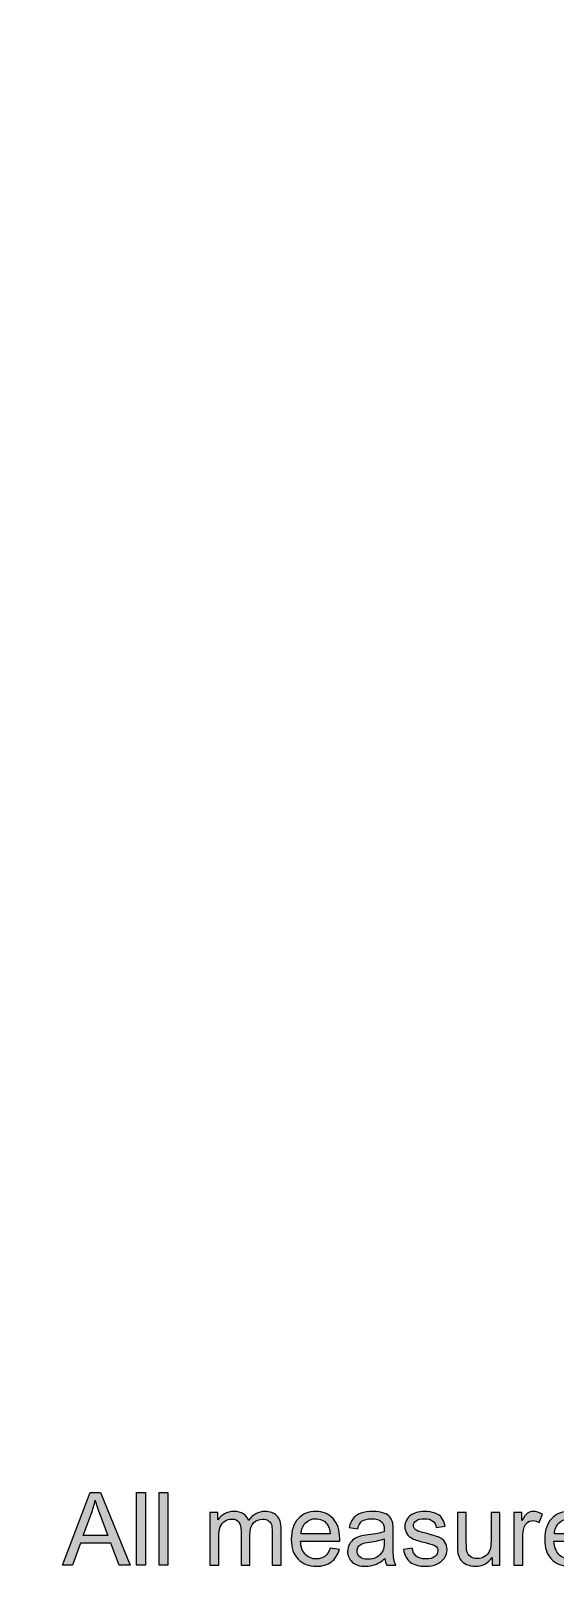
# Model space of a CAD drawing. Extents: x 65 to 355, y 40 to 244.
# Drawn here: x 108.21 to 124.65, y 43.66 to 91.84 of the extents above; entities that cross this region are included whole.
import ezdxf

# ---------------------------------------------------------------- set-up
doc = ezdxf.new("R2010")
doc.units = 0
doc.header["$MEASUREMENT"] = 0
doc.layers.add('SCALE_RULER_250', color=7, linetype='CONTINUOUS')
doc.layers.add('SOLIDS', color=7, linetype='CONTINUOUS')

# ---------------------------------------------------------------- blocks, each defined once
blk = doc.blocks.new('BLOCK_19')
at = {"layer": 'SCALE_RULER_250'}
h = blk.add_hatch(color=7, dxfattribs=at)
h.dxf.hatch_style = 2
h.paths.add_polyline_path([(109.199, 43.7), (110.072, 45.973), (110.396, 45.973), (111.326, 43.7), (110.984, 43.7), (110.719, 44.389), (109.768, 44.389), (109.519, 43.7)])
edge = h.paths.add_edge_path()
edge.add_spline(control_points=[(109.855, 44.634), (109.855, 44.634), (110.626, 44.634), (110.626, 44.634), (110.626, 44.634), (110.388, 45.263), (110.388, 45.263), (110.316, 45.454), (110.262, 45.611), (110.227, 45.734), (110.198, 45.589), (110.157, 45.444), (110.105, 45.3), (110.105, 45.3), (109.855, 44.634), (109.855, 44.634)], knot_values=[0, 0, 0, 0, 1, 1, 1, 2, 2, 2, 3, 3, 3, 4, 4, 4, 5, 5, 5, 5], degree=3, periodic=1)
h = blk.add_hatch(color=7, dxfattribs=at)
h.dxf.hatch_style = 2
h.paths.add_polyline_path([(111.525, 43.7), (111.525, 45.973), (111.804, 45.973), (111.804, 43.7)])
h = blk.add_hatch(color=7, dxfattribs=at)
h.dxf.hatch_style = 2
h.paths.add_polyline_path([(112.23, 43.7), (112.23, 45.973), (112.509, 45.973), (112.509, 43.7)])
h = blk.add_hatch(color=7, dxfattribs=at)
h.dxf.hatch_style = 2
edge = h.paths.add_edge_path()
edge.add_spline(control_points=[(113.824, 43.7), (113.824, 43.7), (113.824, 45.347), (113.824, 45.347), (113.824, 45.347), (114.073, 45.347), (114.073, 45.347), (114.073, 45.347), (114.073, 45.116), (114.073, 45.116), (114.125, 45.196), (114.194, 45.261), (114.28, 45.31), (114.365, 45.36), (114.463, 45.384), (114.573, 45.384), (114.695, 45.384), (114.795, 45.358), (114.873, 45.308), (114.951, 45.257), (115.006, 45.187), (115.038, 45.096), (115.168, 45.288), (115.337, 45.384), (115.546, 45.384), (115.71, 45.384), (115.835, 45.339), (115.923, 45.248), (116.011, 45.158), (116.055, 45.018), (116.055, 44.83), (116.055, 44.83), (116.055, 43.7), (116.055, 43.7), (116.055, 43.7), (115.777, 43.7), (115.777, 43.7), (115.777, 43.7), (115.777, 44.737), (115.777, 44.737), (115.777, 44.849), (115.768, 44.93), (115.75, 44.978), (115.732, 45.028), (115.699, 45.067), (115.652, 45.097), (115.604, 45.127), (115.548, 45.142), (115.484, 45.142), (115.368, 45.142), (115.272, 45.104), (115.196, 45.027), (115.119, 44.95), (115.081, 44.826), (115.081, 44.657), (115.081, 44.657), (115.081, 43.7), (115.081, 43.7), (115.081, 43.7), (114.802, 43.7), (114.802, 43.7), (114.802, 43.7), (114.802, 44.77), (114.802, 44.77), (114.802, 44.894), (114.779, 44.987), (114.734, 45.049), (114.688, 45.111), (114.614, 45.142), (114.511, 45.142), (114.432, 45.142), (114.359, 45.121), (114.293, 45.08), (114.226, 45.039), (114.178, 44.978), (114.148, 44.899), (114.118, 44.819), (114.103, 44.704), (114.103, 44.555), (114.103, 44.555), (114.103, 43.7), (114.103, 43.7), (114.103, 43.7), (113.824, 43.7), (113.824, 43.7)], knot_values=[0, 0, 0, 0, 1, 1, 1, 2, 2, 2, 3, 3, 3, 4, 4, 4, 5, 5, 5, 6, 6, 6, 7, 7, 7, 8, 8, 8, 9, 9, 9, 10, 10, 10, 11, 11, 11, 12, 12, 12, 13, 13, 13, 14, 14, 14, 15, 15, 15, 16, 16, 16, 17, 17, 17, 18, 18, 18, 19, 19, 19, 20, 20, 20, 21, 21, 21, 22, 22, 22, 23, 23, 23, 24, 24, 24, 25, 25, 25, 26, 26, 26, 27, 27, 27, 28, 28, 28, 28], degree=3, periodic=1)
h = blk.add_hatch(color=7, dxfattribs=at)
h.dxf.hatch_style = 2
edge = h.paths.add_edge_path()
edge.add_spline(control_points=[(117.596, 44.231), (117.596, 44.231), (117.884, 44.195), (117.884, 44.195), (117.839, 44.026), (117.754, 43.896), (117.631, 43.803), (117.508, 43.71), (117.351, 43.663), (117.16, 43.663), (116.919, 43.663), (116.728, 43.737), (116.587, 43.886), (116.446, 44.034), (116.376, 44.242), (116.376, 44.51), (116.376, 44.787), (116.447, 45.002), (116.59, 45.155), (116.732, 45.307), (116.917, 45.384), (117.145, 45.384), (117.365, 45.384), (117.545, 45.309), (117.684, 45.159), (117.824, 45.009), (117.893, 44.798), (117.893, 44.526), (117.893, 44.51), (117.893, 44.485), (117.892, 44.452), (117.892, 44.452), (116.664, 44.452), (116.664, 44.452), (116.674, 44.271), (116.726, 44.133), (116.818, 44.037), (116.909, 43.941), (117.024, 43.893), (117.162, 43.893), (117.264, 43.893), (117.351, 43.919), (117.424, 43.973), (117.496, 44.027), (117.553, 44.113), (117.596, 44.231)], knot_values=[0, 0, 0, 0, 1, 1, 1, 2, 2, 2, 3, 3, 3, 4, 4, 4, 5, 5, 5, 6, 6, 6, 7, 7, 7, 8, 8, 8, 9, 9, 9, 10, 10, 10, 11, 11, 11, 12, 12, 12, 13, 13, 13, 14, 14, 14, 15, 15, 15, 15], degree=3, periodic=1)
edge = h.paths.add_edge_path()
edge.add_spline(control_points=[(116.68, 44.682), (116.68, 44.682), (117.599, 44.682), (117.599, 44.682), (117.586, 44.82), (117.551, 44.924), (117.493, 44.993), (117.405, 45.101), (117.289, 45.155), (117.148, 45.155), (117.02, 45.155), (116.912, 45.111), (116.824, 45.026), (116.737, 44.94), (116.689, 44.825), (116.68, 44.682)], knot_values=[0, 0, 0, 0, 1, 1, 1, 2, 2, 2, 3, 3, 3, 4, 4, 4, 5, 5, 5, 5], degree=3, periodic=1)
h = blk.add_hatch(color=7, dxfattribs=at)
h.dxf.hatch_style = 2
edge = h.paths.add_edge_path()
edge.add_spline(control_points=[(119.309, 43.904), (119.205, 43.815), (119.106, 43.753), (119.01, 43.718), (118.915, 43.681), (118.812, 43.663), (118.703, 43.663), (118.522, 43.663), (118.383, 43.707), (118.286, 43.796), (118.188, 43.884), (118.14, 43.997), (118.14, 44.134), (118.14, 44.215), (118.158, 44.289), (118.195, 44.355), (118.232, 44.422), (118.28, 44.475), (118.339, 44.516), (118.398, 44.556), (118.465, 44.586), (118.54, 44.607), (118.595, 44.622), (118.677, 44.636), (118.788, 44.649), (119.013, 44.676), (119.179, 44.708), (119.286, 44.745), (119.287, 44.783), (119.287, 44.808), (119.287, 44.818), (119.287, 44.932), (119.261, 45.012), (119.208, 45.058), (119.137, 45.121), (119.031, 45.153), (118.89, 45.153), (118.759, 45.153), (118.662, 45.13), (118.599, 45.084), (118.537, 45.038), (118.491, 44.956), (118.461, 44.84), (118.461, 44.84), (118.188, 44.877), (118.188, 44.877), (118.213, 44.994), (118.254, 45.088), (118.31, 45.16), (118.367, 45.232), (118.449, 45.287), (118.557, 45.326), (118.664, 45.365), (118.789, 45.384), (118.931, 45.384), (119.071, 45.384), (119.185, 45.367), (119.273, 45.334), (119.361, 45.301), (119.426, 45.26), (119.467, 45.21), (119.508, 45.159), (119.537, 45.096), (119.554, 45.02), (119.563, 44.972), (119.568, 44.886), (119.568, 44.762), (119.568, 44.762), (119.568, 44.39), (119.568, 44.39), (119.568, 44.131), (119.574, 43.967), (119.585, 43.898), (119.597, 43.829), (119.621, 43.763), (119.656, 43.7), (119.656, 43.7), (119.365, 43.7), (119.365, 43.7), (119.336, 43.758), (119.317, 43.826), (119.309, 43.904)], knot_values=[0, 0, 0, 0, 1, 1, 1, 2, 2, 2, 3, 3, 3, 4, 4, 4, 5, 5, 5, 6, 6, 6, 7, 7, 7, 8, 8, 8, 9, 9, 9, 10, 10, 10, 11, 11, 11, 12, 12, 12, 13, 13, 13, 14, 14, 14, 15, 15, 15, 16, 16, 16, 17, 17, 17, 18, 18, 18, 19, 19, 19, 20, 20, 20, 21, 21, 21, 22, 22, 22, 23, 23, 23, 24, 24, 24, 25, 25, 25, 26, 26, 26, 27, 27, 27, 27], degree=3, periodic=1)
edge = h.paths.add_edge_path()
edge.add_spline(control_points=[(119.286, 44.526), (119.184, 44.485), (119.032, 44.45), (118.83, 44.421), (118.715, 44.405), (118.634, 44.386), (118.586, 44.365), (118.539, 44.345), (118.502, 44.315), (118.476, 44.275), (118.45, 44.235), (118.438, 44.191), (118.438, 44.142), (118.438, 44.068), (118.466, 44.006), (118.522, 43.956), (118.578, 43.906), (118.661, 43.882), (118.769, 43.882), (118.877, 43.882), (118.972, 43.905), (119.056, 43.952), (119.14, 43.999), (119.201, 44.063), (119.241, 44.145), (119.271, 44.208), (119.286, 44.301), (119.286, 44.425), (119.286, 44.425), (119.286, 44.526), (119.286, 44.526)], knot_values=[0, 0, 0, 0, 1, 1, 1, 2, 2, 2, 3, 3, 3, 4, 4, 4, 5, 5, 5, 6, 6, 6, 7, 7, 7, 8, 8, 8, 9, 9, 9, 10, 10, 10, 10], degree=3, periodic=1)
h = blk.add_hatch(color=7, dxfattribs=at)
h.dxf.hatch_style = 2
edge = h.paths.add_edge_path()
edge.add_spline(control_points=[(119.889, 44.192), (119.889, 44.192), (120.165, 44.235), (120.165, 44.235), (120.18, 44.124), (120.223, 44.04), (120.294, 43.981), (120.365, 43.922), (120.464, 43.893), (120.591, 43.893), (120.719, 43.893), (120.814, 43.919), (120.876, 43.971), (120.938, 44.023), (120.969, 44.084), (120.969, 44.154), (120.969, 44.217), (120.942, 44.267), (120.887, 44.303), (120.849, 44.328), (120.754, 44.36), (120.602, 44.398), (120.397, 44.45), (120.255, 44.494), (120.176, 44.532), (120.097, 44.57), (120.037, 44.622), (119.996, 44.689), (119.955, 44.755), (119.935, 44.829), (119.935, 44.91), (119.935, 44.983), (119.952, 45.051), (119.986, 45.114), (120.019, 45.176), (120.065, 45.228), (120.123, 45.269), (120.166, 45.301), (120.225, 45.328), (120.3, 45.351), (120.375, 45.373), (120.456, 45.384), (120.541, 45.384), (120.67, 45.384), (120.784, 45.365), (120.882, 45.328), (120.979, 45.291), (121.051, 45.241), (121.098, 45.177), (121.144, 45.114), (121.176, 45.028), (121.194, 44.922), (121.194, 44.922), (120.921, 44.885), (120.921, 44.885), (120.909, 44.97), (120.873, 45.036), (120.813, 45.083), (120.754, 45.131), (120.67, 45.155), (120.561, 45.155), (120.433, 45.155), (120.342, 45.133), (120.287, 45.091), (120.232, 45.048), (120.205, 44.999), (120.205, 44.942), (120.205, 44.906), (120.216, 44.873), (120.239, 44.844), (120.262, 44.814), (120.297, 44.79), (120.346, 44.77), (120.374, 44.76), (120.456, 44.736), (120.592, 44.699), (120.79, 44.646), (120.928, 44.603), (121.006, 44.569), (121.084, 44.536), (121.145, 44.487), (121.189, 44.423), (121.234, 44.359), (121.256, 44.279), (121.256, 44.184), (121.256, 44.091), (121.229, 44.004), (121.175, 43.921), (121.12, 43.839), (121.042, 43.775), (120.94, 43.731), (120.837, 43.686), (120.722, 43.663), (120.592, 43.663), (120.379, 43.663), (120.215, 43.708), (120.103, 43.796), (119.991, 43.885), (119.92, 44.017), (119.889, 44.192)], knot_values=[0, 0, 0, 0, 1, 1, 1, 2, 2, 2, 3, 3, 3, 4, 4, 4, 5, 5, 5, 6, 6, 6, 7, 7, 7, 8, 8, 8, 9, 9, 9, 10, 10, 10, 11, 11, 11, 12, 12, 12, 13, 13, 13, 14, 14, 14, 15, 15, 15, 16, 16, 16, 17, 17, 17, 18, 18, 18, 19, 19, 19, 20, 20, 20, 21, 21, 21, 22, 22, 22, 23, 23, 23, 24, 24, 24, 25, 25, 25, 26, 26, 26, 27, 27, 27, 28, 28, 28, 29, 29, 29, 30, 30, 30, 31, 31, 31, 32, 32, 32, 33, 33, 33, 33], degree=3, periodic=1)
h = blk.add_hatch(color=7, dxfattribs=at)
h.dxf.hatch_style = 2
edge = h.paths.add_edge_path()
edge.add_spline(control_points=[(122.667, 43.7), (122.667, 43.7), (122.667, 43.942), (122.667, 43.942), (122.539, 43.756), (122.364, 43.663), (122.144, 43.663), (122.047, 43.663), (121.956, 43.682), (121.872, 43.719), (121.788, 43.756), (121.725, 43.803), (121.685, 43.859), (121.644, 43.916), (121.615, 43.985), (121.599, 44.066), (121.587, 44.121), (121.582, 44.208), (121.582, 44.327), (121.582, 44.327), (121.582, 45.347), (121.582, 45.347), (121.582, 45.347), (121.861, 45.347), (121.861, 45.347), (121.861, 45.347), (121.861, 44.433), (121.861, 44.433), (121.861, 44.288), (121.866, 44.19), (121.878, 44.139), (121.895, 44.066), (121.932, 44.008), (121.989, 43.966), (122.046, 43.924), (122.116, 43.904), (122.2, 43.904), (122.284, 43.904), (122.362, 43.925), (122.436, 43.968), (122.509, 44.011), (122.561, 44.069), (122.591, 44.143), (122.622, 44.217), (122.637, 44.324), (122.637, 44.464), (122.637, 44.464), (122.637, 45.347), (122.637, 45.347), (122.637, 45.347), (122.916, 45.347), (122.916, 45.347), (122.916, 45.347), (122.916, 43.7), (122.916, 43.7), (122.916, 43.7), (122.667, 43.7), (122.667, 43.7)], knot_values=[0, 0, 0, 0, 1, 1, 1, 2, 2, 2, 3, 3, 3, 4, 4, 4, 5, 5, 5, 6, 6, 6, 7, 7, 7, 8, 8, 8, 9, 9, 9, 10, 10, 10, 11, 11, 11, 12, 12, 12, 13, 13, 13, 14, 14, 14, 15, 15, 15, 16, 16, 16, 17, 17, 17, 18, 18, 18, 19, 19, 19, 19], degree=3, periodic=1)
h = blk.add_hatch(color=7, dxfattribs=at)
h.dxf.hatch_style = 2
edge = h.paths.add_edge_path()
edge.add_spline(control_points=[(123.35, 43.7), (123.35, 43.7), (123.35, 45.347), (123.35, 45.347), (123.35, 45.347), (123.602, 45.347), (123.602, 45.347), (123.602, 45.347), (123.602, 45.097), (123.602, 45.097), (123.666, 45.214), (123.725, 45.291), (123.779, 45.328), (123.833, 45.365), (123.893, 45.384), (123.958, 45.384), (124.052, 45.384), (124.148, 45.354), (124.245, 45.294), (124.245, 45.294), (124.149, 45.035), (124.149, 45.035), (124.081, 45.076), (124.012, 45.096), (123.944, 45.096), (123.883, 45.096), (123.828, 45.077), (123.78, 45.04), (123.731, 45.004), (123.697, 44.953), (123.676, 44.888), (123.645, 44.789), (123.629, 44.68), (123.629, 44.562), (123.629, 44.562), (123.629, 43.7), (123.629, 43.7), (123.629, 43.7), (123.35, 43.7), (123.35, 43.7)], knot_values=[0, 0, 0, 0, 1, 1, 1, 2, 2, 2, 3, 3, 3, 4, 4, 4, 5, 5, 5, 6, 6, 6, 7, 7, 7, 8, 8, 8, 9, 9, 9, 10, 10, 10, 11, 11, 11, 12, 12, 12, 13, 13, 13, 13], degree=3, periodic=1)
h = blk.add_hatch(color=7, dxfattribs=at)
h.dxf.hatch_style = 2
edge = h.paths.add_edge_path()
edge.add_spline(control_points=[(125.538, 44.231), (125.538, 44.231), (125.826, 44.195), (125.826, 44.195), (125.781, 44.026), (125.697, 43.896), (125.574, 43.803), (125.451, 43.71), (125.293, 43.663), (125.102, 43.663), (124.861, 43.663), (124.67, 43.737), (124.53, 43.886), (124.388, 44.034), (124.318, 44.242), (124.318, 44.51), (124.318, 44.787), (124.389, 45.002), (124.532, 45.155), (124.674, 45.307), (124.859, 45.384), (125.087, 45.384), (125.307, 45.384), (125.487, 45.309), (125.626, 45.159), (125.766, 45.009), (125.836, 44.798), (125.836, 44.526), (125.836, 44.51), (125.835, 44.485), (125.834, 44.452), (125.834, 44.452), (124.606, 44.452), (124.606, 44.452), (124.617, 44.271), (124.668, 44.133), (124.76, 44.037), (124.852, 43.941), (124.966, 43.893), (125.104, 43.893), (125.206, 43.893), (125.293, 43.919), (125.366, 43.973), (125.438, 44.027), (125.496, 44.113), (125.538, 44.231)], knot_values=[0, 0, 0, 0, 1, 1, 1, 2, 2, 2, 3, 3, 3, 4, 4, 4, 5, 5, 5, 6, 6, 6, 7, 7, 7, 8, 8, 8, 9, 9, 9, 10, 10, 10, 11, 11, 11, 12, 12, 12, 13, 13, 13, 14, 14, 14, 15, 15, 15, 15], degree=3, periodic=1)
edge = h.paths.add_edge_path()
edge.add_spline(control_points=[(124.622, 44.682), (124.622, 44.682), (125.541, 44.682), (125.541, 44.682), (125.529, 44.82), (125.493, 44.924), (125.436, 44.993), (125.347, 45.101), (125.231, 45.155), (125.09, 45.155), (124.962, 45.155), (124.854, 45.111), (124.767, 45.026), (124.679, 44.94), (124.631, 44.825), (124.622, 44.682)], knot_values=[0, 0, 0, 0, 1, 1, 1, 2, 2, 2, 3, 3, 3, 4, 4, 4, 5, 5, 5, 5], degree=3, periodic=1)
for points in [[(109.199, 43.7), (110.072, 45.973), (110.396, 45.973), (111.326, 43.7), (110.984, 43.7), (110.719, 44.389), (109.768, 44.389), (109.519, 43.7), (109.199, 43.7)], [(111.525, 43.7), (111.525, 45.973), (111.804, 45.973), (111.804, 43.7), (111.525, 43.7)], [(112.23, 43.7), (112.23, 45.973), (112.509, 45.973), (112.509, 43.7), (112.23, 43.7)]]:
    blk.add_lwpolyline(points, dxfattribs=at)
for points, knots in [([(109.855, 44.634), (109.855, 44.634), (110.626, 44.634), (110.626, 44.634), (110.626, 44.634), (110.388, 45.263), (110.388, 45.263), (110.316, 45.454), (110.262, 45.611), (110.227, 45.734), (110.198, 45.589), (110.157, 45.444), (110.105, 45.3), (110.105, 45.3), (109.855, 44.634), (109.855, 44.634)], [0, 0, 0, 0, 1, 1, 1, 2, 2, 2, 3, 3, 3, 4, 4, 4, 5, 5, 5, 5]), ([(113.824, 43.7), (113.824, 43.7), (113.824, 45.347), (113.824, 45.347), (113.824, 45.347), (114.073, 45.347), (114.073, 45.347), (114.073, 45.347), (114.073, 45.116), (114.073, 45.116), (114.125, 45.196), (114.194, 45.261), (114.28, 45.31), (114.365, 45.36), (114.463, 45.384), (114.573, 45.384), (114.695, 45.384), (114.795, 45.358), (114.873, 45.308), (114.951, 45.257), (115.006, 45.187), (115.038, 45.096), (115.168, 45.288), (115.337, 45.384), (115.546, 45.384), (115.71, 45.384), (115.835, 45.339), (115.923, 45.248), (116.011, 45.158), (116.055, 45.018), (116.055, 44.83), (116.055, 44.83), (116.055, 43.7), (116.055, 43.7), (116.055, 43.7), (115.777, 43.7), (115.777, 43.7), (115.777, 43.7), (115.777, 44.737), (115.777, 44.737), (115.777, 44.849), (115.768, 44.93), (115.75, 44.978), (115.732, 45.028), (115.699, 45.067), (115.652, 45.097), (115.604, 45.127), (115.548, 45.142), (115.484, 45.142), (115.368, 45.142), (115.272, 45.104), (115.196, 45.027), (115.119, 44.95), (115.081, 44.826), (115.081, 44.657), (115.081, 44.657), (115.081, 43.7), (115.081, 43.7), (115.081, 43.7), (114.802, 43.7), (114.802, 43.7), (114.802, 43.7), (114.802, 44.77), (114.802, 44.77), (114.802, 44.894), (114.779, 44.987), (114.734, 45.049), (114.688, 45.111), (114.614, 45.142), (114.511, 45.142), (114.432, 45.142), (114.359, 45.121), (114.293, 45.08), (114.226, 45.039), (114.178, 44.978), (114.148, 44.899), (114.118, 44.819), (114.103, 44.704), (114.103, 44.555), (114.103, 44.555), (114.103, 43.7), (114.103, 43.7), (114.103, 43.7), (113.824, 43.7), (113.824, 43.7)], [0, 0, 0, 0, 1, 1, 1, 2, 2, 2, 3, 3, 3, 4, 4, 4, 5, 5, 5, 6, 6, 6, 7, 7, 7, 8, 8, 8, 9, 9, 9, 10, 10, 10, 11, 11, 11, 12, 12, 12, 13, 13, 13, 14, 14, 14, 15, 15, 15, 16, 16, 16, 17, 17, 17, 18, 18, 18, 19, 19, 19, 20, 20, 20, 21, 21, 21, 22, 22, 22, 23, 23, 23, 24, 24, 24, 25, 25, 25, 26, 26, 26, 27, 27, 27, 28, 28, 28, 28]), ([(117.596, 44.231), (117.596, 44.231), (117.884, 44.195), (117.884, 44.195), (117.839, 44.026), (117.754, 43.896), (117.631, 43.803), (117.508, 43.71), (117.351, 43.663), (117.16, 43.663), (116.919, 43.663), (116.728, 43.737), (116.587, 43.886), (116.446, 44.034), (116.376, 44.242), (116.376, 44.51), (116.376, 44.787), (116.447, 45.002), (116.59, 45.155), (116.732, 45.307), (116.917, 45.384), (117.145, 45.384), (117.365, 45.384), (117.545, 45.309), (117.684, 45.159), (117.824, 45.009), (117.893, 44.798), (117.893, 44.526), (117.893, 44.51), (117.893, 44.485), (117.892, 44.452), (117.892, 44.452), (116.664, 44.452), (116.664, 44.452), (116.674, 44.271), (116.726, 44.133), (116.818, 44.037), (116.909, 43.941), (117.024, 43.893), (117.162, 43.893), (117.264, 43.893), (117.351, 43.919), (117.424, 43.973), (117.496, 44.027), (117.553, 44.113), (117.596, 44.231)], [0, 0, 0, 0, 1, 1, 1, 2, 2, 2, 3, 3, 3, 4, 4, 4, 5, 5, 5, 6, 6, 6, 7, 7, 7, 8, 8, 8, 9, 9, 9, 10, 10, 10, 11, 11, 11, 12, 12, 12, 13, 13, 13, 14, 14, 14, 15, 15, 15, 15]), ([(119.309, 43.904), (119.205, 43.815), (119.106, 43.753), (119.01, 43.718), (118.915, 43.681), (118.812, 43.663), (118.703, 43.663), (118.522, 43.663), (118.383, 43.707), (118.286, 43.796), (118.188, 43.884), (118.14, 43.997), (118.14, 44.134), (118.14, 44.215), (118.158, 44.289), (118.195, 44.355), (118.232, 44.422), (118.28, 44.475), (118.339, 44.516), (118.398, 44.556), (118.465, 44.586), (118.54, 44.607), (118.595, 44.622), (118.677, 44.636), (118.788, 44.649), (119.013, 44.676), (119.179, 44.708), (119.286, 44.745), (119.287, 44.783), (119.287, 44.808), (119.287, 44.818), (119.287, 44.932), (119.261, 45.012), (119.208, 45.058), (119.137, 45.121), (119.031, 45.153), (118.89, 45.153), (118.759, 45.153), (118.662, 45.13), (118.599, 45.084), (118.537, 45.038), (118.491, 44.956), (118.461, 44.84), (118.461, 44.84), (118.188, 44.877), (118.188, 44.877), (118.213, 44.994), (118.254, 45.088), (118.31, 45.16), (118.367, 45.232), (118.449, 45.287), (118.557, 45.326), (118.664, 45.365), (118.789, 45.384), (118.931, 45.384), (119.071, 45.384), (119.185, 45.367), (119.273, 45.334), (119.361, 45.301), (119.426, 45.26), (119.467, 45.21), (119.508, 45.159), (119.537, 45.096), (119.554, 45.02), (119.563, 44.972), (119.568, 44.886), (119.568, 44.762), (119.568, 44.762), (119.568, 44.39), (119.568, 44.39), (119.568, 44.131), (119.574, 43.967), (119.585, 43.898), (119.597, 43.829), (119.621, 43.763), (119.656, 43.7), (119.656, 43.7), (119.365, 43.7), (119.365, 43.7), (119.336, 43.758), (119.317, 43.826), (119.309, 43.904)], [0, 0, 0, 0, 1, 1, 1, 2, 2, 2, 3, 3, 3, 4, 4, 4, 5, 5, 5, 6, 6, 6, 7, 7, 7, 8, 8, 8, 9, 9, 9, 10, 10, 10, 11, 11, 11, 12, 12, 12, 13, 13, 13, 14, 14, 14, 15, 15, 15, 16, 16, 16, 17, 17, 17, 18, 18, 18, 19, 19, 19, 20, 20, 20, 21, 21, 21, 22, 22, 22, 23, 23, 23, 24, 24, 24, 25, 25, 25, 26, 26, 26, 27, 27, 27, 27]), ([(119.889, 44.192), (119.889, 44.192), (120.165, 44.235), (120.165, 44.235), (120.18, 44.124), (120.223, 44.04), (120.294, 43.981), (120.365, 43.922), (120.464, 43.893), (120.591, 43.893), (120.719, 43.893), (120.814, 43.919), (120.876, 43.971), (120.938, 44.023), (120.969, 44.084), (120.969, 44.154), (120.969, 44.217), (120.942, 44.267), (120.887, 44.303), (120.849, 44.328), (120.754, 44.36), (120.602, 44.398), (120.397, 44.45), (120.255, 44.494), (120.176, 44.532), (120.097, 44.57), (120.037, 44.622), (119.996, 44.689), (119.955, 44.755), (119.935, 44.829), (119.935, 44.91), (119.935, 44.983), (119.952, 45.051), (119.986, 45.114), (120.019, 45.176), (120.065, 45.228), (120.123, 45.269), (120.166, 45.301), (120.225, 45.328), (120.3, 45.351), (120.375, 45.373), (120.456, 45.384), (120.541, 45.384), (120.67, 45.384), (120.784, 45.365), (120.882, 45.328), (120.979, 45.291), (121.051, 45.241), (121.098, 45.177), (121.144, 45.114), (121.176, 45.028), (121.194, 44.922), (121.194, 44.922), (120.921, 44.885), (120.921, 44.885), (120.909, 44.97), (120.873, 45.036), (120.813, 45.083), (120.754, 45.131), (120.67, 45.155), (120.561, 45.155), (120.433, 45.155), (120.342, 45.133), (120.287, 45.091), (120.232, 45.048), (120.205, 44.999), (120.205, 44.942), (120.205, 44.906), (120.216, 44.873), (120.239, 44.844), (120.262, 44.814), (120.297, 44.79), (120.346, 44.77), (120.374, 44.76), (120.456, 44.736), (120.592, 44.699), (120.79, 44.646), (120.928, 44.603), (121.006, 44.569), (121.084, 44.536), (121.145, 44.487), (121.189, 44.423), (121.234, 44.359), (121.256, 44.279), (121.256, 44.184), (121.256, 44.091), (121.229, 44.004), (121.175, 43.921), (121.12, 43.839), (121.042, 43.775), (120.94, 43.731), (120.837, 43.686), (120.722, 43.663), (120.592, 43.663), (120.379, 43.663), (120.215, 43.708), (120.103, 43.796), (119.991, 43.885), (119.92, 44.017), (119.889, 44.192)], [0, 0, 0, 0, 1, 1, 1, 2, 2, 2, 3, 3, 3, 4, 4, 4, 5, 5, 5, 6, 6, 6, 7, 7, 7, 8, 8, 8, 9, 9, 9, 10, 10, 10, 11, 11, 11, 12, 12, 12, 13, 13, 13, 14, 14, 14, 15, 15, 15, 16, 16, 16, 17, 17, 17, 18, 18, 18, 19, 19, 19, 20, 20, 20, 21, 21, 21, 22, 22, 22, 23, 23, 23, 24, 24, 24, 25, 25, 25, 26, 26, 26, 27, 27, 27, 28, 28, 28, 29, 29, 29, 30, 30, 30, 31, 31, 31, 32, 32, 32, 33, 33, 33, 33]), ([(122.667, 43.7), (122.667, 43.7), (122.667, 43.942), (122.667, 43.942), (122.539, 43.756), (122.364, 43.663), (122.144, 43.663), (122.047, 43.663), (121.956, 43.682), (121.872, 43.719), (121.788, 43.756), (121.725, 43.803), (121.685, 43.859), (121.644, 43.916), (121.615, 43.985), (121.599, 44.066), (121.587, 44.121), (121.582, 44.208), (121.582, 44.327), (121.582, 44.327), (121.582, 45.347), (121.582, 45.347), (121.582, 45.347), (121.861, 45.347), (121.861, 45.347), (121.861, 45.347), (121.861, 44.433), (121.861, 44.433), (121.861, 44.288), (121.866, 44.19), (121.878, 44.139), (121.895, 44.066), (121.932, 44.008), (121.989, 43.966), (122.046, 43.924), (122.116, 43.904), (122.2, 43.904), (122.284, 43.904), (122.362, 43.925), (122.436, 43.968), (122.509, 44.011), (122.561, 44.069), (122.591, 44.143), (122.622, 44.217), (122.637, 44.324), (122.637, 44.464), (122.637, 44.464), (122.637, 45.347), (122.637, 45.347), (122.637, 45.347), (122.916, 45.347), (122.916, 45.347), (122.916, 45.347), (122.916, 43.7), (122.916, 43.7), (122.916, 43.7), (122.667, 43.7), (122.667, 43.7)], [0, 0, 0, 0, 1, 1, 1, 2, 2, 2, 3, 3, 3, 4, 4, 4, 5, 5, 5, 6, 6, 6, 7, 7, 7, 8, 8, 8, 9, 9, 9, 10, 10, 10, 11, 11, 11, 12, 12, 12, 13, 13, 13, 14, 14, 14, 15, 15, 15, 16, 16, 16, 17, 17, 17, 18, 18, 18, 19, 19, 19, 19]), ([(123.35, 43.7), (123.35, 43.7), (123.35, 45.347), (123.35, 45.347), (123.35, 45.347), (123.602, 45.347), (123.602, 45.347), (123.602, 45.347), (123.602, 45.097), (123.602, 45.097), (123.666, 45.214), (123.725, 45.291), (123.779, 45.328), (123.833, 45.365), (123.893, 45.384), (123.958, 45.384), (124.052, 45.384), (124.148, 45.354), (124.245, 45.294), (124.245, 45.294), (124.149, 45.035), (124.149, 45.035), (124.081, 45.076), (124.012, 45.096), (123.944, 45.096), (123.883, 45.096), (123.828, 45.077), (123.78, 45.04), (123.731, 45.004), (123.697, 44.953), (123.676, 44.888), (123.645, 44.789), (123.629, 44.68), (123.629, 44.562), (123.629, 44.562), (123.629, 43.7), (123.629, 43.7), (123.629, 43.7), (123.35, 43.7), (123.35, 43.7)], [0, 0, 0, 0, 1, 1, 1, 2, 2, 2, 3, 3, 3, 4, 4, 4, 5, 5, 5, 6, 6, 6, 7, 7, 7, 8, 8, 8, 9, 9, 9, 10, 10, 10, 11, 11, 11, 12, 12, 12, 13, 13, 13, 13]), ([(125.538, 44.231), (125.538, 44.231), (125.826, 44.195), (125.826, 44.195), (125.781, 44.026), (125.697, 43.896), (125.574, 43.803), (125.451, 43.71), (125.293, 43.663), (125.102, 43.663), (124.861, 43.663), (124.67, 43.737), (124.53, 43.886), (124.388, 44.034), (124.318, 44.242), (124.318, 44.51), (124.318, 44.787), (124.389, 45.002), (124.532, 45.155), (124.674, 45.307), (124.859, 45.384), (125.087, 45.384), (125.307, 45.384), (125.487, 45.309), (125.626, 45.159), (125.766, 45.009), (125.836, 44.798), (125.836, 44.526), (125.836, 44.51), (125.835, 44.485), (125.834, 44.452), (125.834, 44.452), (124.606, 44.452), (124.606, 44.452), (124.617, 44.271), (124.668, 44.133), (124.76, 44.037), (124.852, 43.941), (124.966, 43.893), (125.104, 43.893), (125.206, 43.893), (125.293, 43.919), (125.366, 43.973), (125.438, 44.027), (125.496, 44.113), (125.538, 44.231)], [0, 0, 0, 0, 1, 1, 1, 2, 2, 2, 3, 3, 3, 4, 4, 4, 5, 5, 5, 6, 6, 6, 7, 7, 7, 8, 8, 8, 9, 9, 9, 10, 10, 10, 11, 11, 11, 12, 12, 12, 13, 13, 13, 14, 14, 14, 15, 15, 15, 15]), ([(116.68, 44.682), (116.68, 44.682), (117.599, 44.682), (117.599, 44.682), (117.586, 44.82), (117.551, 44.924), (117.493, 44.993), (117.405, 45.101), (117.289, 45.155), (117.148, 45.155), (117.02, 45.155), (116.912, 45.111), (116.824, 45.026), (116.737, 44.94), (116.689, 44.825), (116.68, 44.682)], [0, 0, 0, 0, 1, 1, 1, 2, 2, 2, 3, 3, 3, 4, 4, 4, 5, 5, 5, 5]), ([(124.622, 44.682), (124.622, 44.682), (125.541, 44.682), (125.541, 44.682), (125.529, 44.82), (125.493, 44.924), (125.436, 44.993), (125.347, 45.101), (125.231, 45.155), (125.09, 45.155), (124.962, 45.155), (124.854, 45.111), (124.767, 45.026), (124.679, 44.94), (124.631, 44.825), (124.622, 44.682)], [0, 0, 0, 0, 1, 1, 1, 2, 2, 2, 3, 3, 3, 4, 4, 4, 5, 5, 5, 5]), ([(119.286, 44.526), (119.184, 44.485), (119.032, 44.45), (118.83, 44.421), (118.715, 44.405), (118.634, 44.386), (118.586, 44.365), (118.539, 44.345), (118.502, 44.315), (118.476, 44.275), (118.45, 44.235), (118.438, 44.191), (118.438, 44.142), (118.438, 44.068), (118.466, 44.006), (118.522, 43.956), (118.578, 43.906), (118.661, 43.882), (118.769, 43.882), (118.877, 43.882), (118.972, 43.905), (119.056, 43.952), (119.14, 43.999), (119.201, 44.063), (119.241, 44.145), (119.271, 44.208), (119.286, 44.301), (119.286, 44.425), (119.286, 44.425), (119.286, 44.526), (119.286, 44.526)], [0, 0, 0, 0, 1, 1, 1, 2, 2, 2, 3, 3, 3, 4, 4, 4, 5, 5, 5, 6, 6, 6, 7, 7, 7, 8, 8, 8, 9, 9, 9, 10, 10, 10, 10])]:
    blk.add_open_spline(points, degree=3, knots=knots, dxfattribs=at)

msp = doc.modelspace()

# ---------------------------------------------------------------- linework, layer by layer
at = {"layer": 'SOLIDS'}
msp.add_open_spline([(136.523, 154.147), (136.523, 154.147), (140.778, 130.406), (140.778, 130.406), (140.778, 130.406), (140.862, 129.939), (140.862, 129.939), (142.905, 129.288), (142.87, 125.76), (140.758, 125.207), (140.758, 125.207), (140.758, 119.721), (140.758, 119.721), (140.875, 119.521), (140.945, 119.262), (140.945, 118.981), (140.945, 118.922), (140.942, 118.865), (140.936, 118.808), (140.931, 118.757), (140.923, 118.707), (140.913, 118.658), (140.913, 118.658), (146.696, 118.68), (146.696, 118.68), (146.696, 118.68), (151.09, 118.697), (151.09, 118.697), (151.09, 118.697), (162.555, 118.741), (162.555, 118.741), (164.502, 118.744), (166.265, 118.675), (167.954, 118.515), (170.707, 118.254), (173.259, 117.753), (176.078, 116.935), (176.078, 116.935), (176.078, 116.944), (176.078, 116.944), (176.078, 116.944), (177.078, 134.719), (177.078, 134.719), (177.078, 134.719), (177.089, 134.922), (177.089, 134.922), (177.121, 135.5), (177.481, 135.551), (177.705, 135.321), (179.214, 135.867), (181.155, 135.708), (183.603, 135.044), (183.766, 135), (183.878, 134.86), (183.885, 134.69), (183.885, 134.69), (184.126, 128.561), (184.126, 128.561), (184.126, 128.561), (184.625, 115.875), (184.625, 115.875), (184.63, 115.742), (184.553, 115.626), (184.428, 115.58), (184.428, 115.58), (183.835, 115.358), (183.835, 115.358), (183.835, 115.358), (182.999, 115.043), (182.999, 115.043), (182.963, 115.03), (182.93, 115.024), (182.893, 115.024), (182.893, 115.024), (182.837, 115.024), (182.837, 115.024), (182.837, 115.024), (182.837, 114.662), (182.837, 114.662), (182.929, 114.666), (183.02, 114.669), (183.111, 114.671), (191.83, 114.924), (191.83, 112.946), (183.111, 113.2), (183.02, 113.202), (182.929, 113.204), (182.837, 113.207), (182.837, 113.207), (182.837, 112.846), (182.837, 112.846), (182.837, 112.846), (182.893, 112.846), (182.893, 112.846), (182.93, 112.846), (182.963, 112.84), (182.999, 112.827), (182.999, 112.827), (183.835, 112.513), (183.835, 112.513), (183.835, 112.513), (184.428, 112.291), (184.428, 112.291), (184.553, 112.244), (184.63, 112.128), (184.625, 111.995), (184.625, 111.995), (184.126, 99.308), (184.126, 99.308), (184.126, 99.308), (183.885, 93.179), (183.885, 93.179), (183.878, 93.01), (183.766, 92.87), (183.603, 92.825), (181.155, 92.162), (179.214, 92.003), (177.705, 92.548), (177.481, 92.319), (177.121, 92.369), (177.089, 92.948), (177.089, 92.948), (177.078, 93.151), (177.078, 93.151), (177.078, 93.151), (176.078, 110.927), (176.078, 110.927), (176.078, 110.927), (176.078, 110.935), (176.078, 110.935), (173.259, 110.117), (170.707, 109.616), (167.954, 109.356), (166.265, 109.196), (164.502, 109.126), (162.555, 109.129), (162.555, 109.129), (151.09, 109.173), (151.09, 109.173), (151.09, 109.173), (146.696, 109.19), (146.696, 109.19), (146.696, 109.19), (140.913, 109.212), (140.913, 109.212), (140.923, 109.163), (140.931, 109.113), (140.936, 109.062), (140.942, 109.006), (140.945, 108.948), (140.945, 108.889), (140.945, 108.607), (140.875, 108.35), (140.758, 108.149), (140.758, 108.149), (140.758, 102.663), (140.758, 102.663), (142.87, 102.11), (142.905, 98.582), (140.862, 97.931), (140.862, 97.931), (140.778, 97.464), (140.778, 97.464), (140.778, 97.464), (136.523, 73.724), (136.523, 73.724), (136.523, 73.724), (136.679, 73.724), (136.679, 73.724), (136.769, 73.724), (136.836, 73.643), (136.821, 73.554), (136.821, 73.554), (135.608, 66.813), (135.608, 66.813), (135.596, 66.742), (135.533, 66.692), (135.461, 66.695), (135.461, 66.695), (135.265, 66.703), (135.265, 66.703), (135.265, 66.703), (133.66, 57.755), (133.66, 57.755), (133.66, 57.755), (133.613, 57.488), (133.613, 57.488), (133.613, 57.488), (133.603, 57.432), (133.603, 57.432), (133.565, 57.224), (133.48, 57.04), (133.354, 56.889), (133.301, 56.826), (133.242, 56.769), (133.176, 56.719), (133.089, 56.653), (132.992, 56.597), (132.885, 56.555), (132.885, 56.555), (129.434, 55.196), (129.434, 55.196), (129.098, 55.064), (128.756, 55.022), (128.431, 55.056), (128.108, 55.091), (127.801, 55.199), (127.532, 55.368), (127.016, 55.69), (126.64, 56.232), (126.556, 56.889), (126.545, 56.981), (126.539, 57.074), (126.539, 57.17), (126.539, 57.17), (126.539, 57.528), (126.539, 57.528), (126.539, 57.528), (126.582, 87.466), (126.582, 87.466), (125.191, 87.52), (125.103, 87.889), (126.539, 88.1), (126.556, 88.103), (126.572, 88.097), (126.582, 88.085), (126.582, 88.085), (126.586, 90.685), (126.586, 90.685), (126.586, 90.685), (126.545, 90.686), (126.545, 90.686), (126.479, 90.687), (126.424, 90.742), (126.424, 90.808), (126.424, 90.808), (126.397, 93.086), (126.397, 93.086), (126.396, 93.153), (126.449, 93.206), (126.515, 93.204), (126.515, 93.204), (126.59, 93.203), (126.59, 93.203), (126.59, 93.203), (126.592, 94.713), (126.592, 94.713), (126.592, 94.713), (126.593, 95.677), (126.593, 95.677), (126.593, 95.677), (126.595, 96.722), (126.595, 96.722), (126.412, 96.776), (126.284, 96.906), (126.232, 97.08), (123.65, 97.22), (121.698, 97.556), (120.349, 98.08), (120.253, 98.116), (120.161, 98.154), (120.071, 98.193), (119.881, 98.276), (119.765, 98.454), (119.765, 98.661), (119.765, 98.661), (119.765, 98.801), (119.765, 98.801), (119.765, 98.801), (119.765, 99.28), (119.765, 99.28), (116.399, 99.636), (116.668, 101.192), (119.765, 101.397), (119.765, 101.397), (119.765, 101.525), (119.765, 101.525), (119.765, 101.525), (119.765, 102.025), (119.765, 102.025), (119.765, 102.237), (119.887, 102.418), (120.084, 102.497), (121.457, 103.052), (122.967, 103.264), (124.527, 103.352), (124.527, 103.352), (126.601, 103.305), (126.601, 103.305), (126.601, 103.305), (126.601, 106.381), (126.601, 106.381), (126.601, 106.381), (126.601, 106.743), (126.601, 106.743), (126.601, 106.786), (126.628, 106.822), (126.669, 106.834), (126.669, 106.834), (126.756, 106.861), (126.756, 106.861), (126.797, 106.874), (126.824, 106.91), (126.824, 106.952), (126.824, 106.952), (126.824, 107.255), (126.824, 107.255), (126.824, 107.255), (126.824, 107.557), (126.824, 107.557), (126.824, 107.599), (126.799, 107.634), (126.76, 107.648), (126.76, 107.648), (126.665, 107.681), (126.665, 107.681), (126.626, 107.695), (126.601, 107.73), (126.601, 107.772), (126.601, 107.772), (126.601, 108.088), (126.601, 108.088), (126.601, 108.088), (126.601, 109.267), (126.601, 109.267), (126.601, 109.267), (124.482, 109.275), (124.482, 109.275), (124.482, 109.275), (116.407, 109.307), (116.407, 109.307), (115.888, 109.309), (115.16, 109.323), (114.306, 109.362), (113.204, 109.413), (111.89, 109.508), (110.541, 109.675), (109.536, 109.799), (108.511, 109.964), (107.539, 110.181), (107.539, 110.181), (107.418, 109.877), (107.418, 109.877), (107.354, 109.717), (107.206, 109.617), (107.033, 109.617), (107.033, 109.617), (106.741, 109.617), (106.741, 109.617), (106.697, 109.617), (106.661, 109.652), (106.661, 109.696), (106.661, 109.696), (106.661, 109.748), (106.661, 109.748), (106.661, 109.791), (106.697, 109.828), (106.741, 109.828), (106.741, 109.828), (106.921, 109.828), (106.921, 109.828), (106.972, 109.828), (107.017, 109.862), (107.029, 109.912), (107.029, 109.912), (107.118, 110.28), (107.118, 110.28), (106.631, 110.398), (106.159, 110.532), (105.714, 110.68), (105.211, 110.849), (104.741, 111.037), (104.319, 111.248), (104.123, 111.345), (103.94, 111.448), (103.771, 111.556), (101.624, 112.913), (101.626, 114.959), (103.771, 116.315), (103.941, 116.423), (104.125, 116.526), (104.322, 116.625), (104.744, 116.835), (105.212, 117.022), (105.714, 117.19), (106.159, 117.339), (106.631, 117.472), (107.118, 117.591), (107.118, 117.591), (107.029, 117.958), (107.029, 117.958), (107.017, 118.008), (106.972, 118.043), (106.921, 118.043), (106.921, 118.043), (106.741, 118.043), (106.741, 118.043), (106.697, 118.043), (106.661, 118.079), (106.661, 118.123), (106.661, 118.123), (106.661, 118.174), (106.661, 118.174), (106.661, 118.218), (106.697, 118.254), (106.741, 118.254), (106.741, 118.254), (107.033, 118.254), (107.033, 118.254), (107.206, 118.254), (107.354, 118.154), (107.418, 117.992), (107.418, 117.992), (107.539, 117.689), (107.539, 117.689), (108.511, 117.906), (109.536, 118.071), (110.541, 118.196), (111.89, 118.362), (113.204, 118.457), (114.306, 118.509), (115.16, 118.548), (115.888, 118.562), (116.407, 118.564), (116.407, 118.564), (124.482, 118.595), (124.482, 118.595), (124.482, 118.595), (126.601, 118.604), (126.601, 118.604), (126.601, 118.604), (126.601, 119.782), (126.601, 119.782), (126.601, 119.782), (126.601, 120.099), (126.601, 120.099), (126.601, 120.14), (126.626, 120.175), (126.665, 120.189), (126.665, 120.189), (126.76, 120.223), (126.76, 120.223), (126.799, 120.236), (126.824, 120.272), (126.824, 120.312), (126.824, 120.312), (126.824, 120.615), (126.824, 120.615), (126.824, 120.615), (126.824, 120.918), (126.824, 120.918), (126.824, 120.96), (126.797, 120.997), (126.756, 121.009), (126.756, 121.009), (126.669, 121.036), (126.669, 121.036), (126.628, 121.048), (126.601, 121.085), (126.601, 121.127), (126.601, 121.127), (126.601, 121.489), (126.601, 121.489), (126.601, 121.489), (126.601, 124.564), (126.601, 124.564), (126.601, 124.564), (124.527, 124.518), (124.527, 124.518), (122.967, 124.606), (121.457, 124.818), (120.084, 125.372), (119.887, 125.451), (119.765, 125.633), (119.765, 125.845), (119.765, 125.845), (119.765, 126.345), (119.765, 126.345), (119.765, 126.345), (119.765, 126.472), (119.765, 126.472), (116.668, 126.678), (116.399, 128.234), (119.765, 128.59), (119.765, 128.59), (119.765, 129.07), (119.765, 129.07), (119.765, 129.07), (119.765, 129.209), (119.765, 129.209), (119.765, 129.416), (119.881, 129.593), (120.071, 129.676), (120.161, 129.715), (120.253, 129.753), (120.349, 129.79), (121.698, 130.313), (123.65, 130.65), (126.232, 130.79), (126.284, 130.965), (126.412, 131.093), (126.595, 131.148), (126.595, 131.148), (126.593, 132.193), (126.593, 132.193), (126.593, 132.193), (126.592, 133.157), (126.592, 133.157), (126.592, 133.157), (126.59, 134.667), (126.59, 134.667), (126.59, 134.667), (126.515, 134.666), (126.515, 134.666), (126.449, 134.665), (126.396, 134.718), (126.397, 134.784), (126.397, 134.784), (126.424, 137.062), (126.424, 137.062), (126.424, 137.128), (126.479, 137.183), (126.545, 137.184), (126.545, 137.184), (126.586, 137.184), (126.586, 137.184), (126.586, 137.184), (126.582, 139.785), (126.582, 139.785), (126.572, 139.773), (126.556, 139.767), (126.539, 139.769), (125.103, 139.981), (125.191, 140.35), (126.582, 140.403), (126.582, 140.403), (126.539, 170.341), (126.539, 170.341), (126.539, 170.341), (126.539, 170.699), (126.539, 170.699), (126.539, 170.795), (126.545, 170.889), (126.556, 170.981), (126.64, 171.638), (127.016, 172.18), (127.532, 172.502), (127.801, 172.671), (128.108, 172.779), (128.431, 172.813), (128.756, 172.848), (129.098, 172.806), (129.434, 172.674), (129.434, 172.674), (132.885, 171.315), (132.885, 171.315), (132.992, 171.272), (133.089, 171.217), (133.176, 171.151), (133.242, 171.101), (133.302, 171.044), (133.354, 170.981), (133.48, 170.83), (133.565, 170.646), (133.603, 170.438), (133.603, 170.438), (133.613, 170.381), (133.613, 170.381), (133.613, 170.381), (133.66, 170.115), (133.66, 170.115), (133.66, 170.115), (135.265, 161.166), (135.265, 161.166), (135.265, 161.166), (135.461, 161.175), (135.461, 161.175), (135.533, 161.178), (135.596, 161.128), (135.608, 161.057), (135.608, 161.057), (136.821, 154.315), (136.821, 154.315), (136.836, 154.227), (136.769, 154.147), (136.679, 154.147), (136.679, 154.147), (136.523, 154.147), (136.523, 154.147)], degree=3, knots=[0, 0, 0, 0, 1, 1, 1, 2, 2, 2, 3, 3, 3, 4, 4, 4, 5, 5, 5, 6, 6, 6, 7, 7, 7, 8, 8, 8, 9, 9, 9, 10, 10, 10, 11, 11, 11, 12, 12, 12, 13, 13, 13, 14, 14, 14, 15, 15, 15, 16, 16, 16, 17, 17, 17, 18, 18, 18, 19, 19, 19, 20, 20, 20, 21, 21, 21, 22, 22, 22, 23, 23, 23, 24, 24, 24, 25, 25, 25, 26, 26, 26, 27, 27, 27, 28, 28, 28, 29, 29, 29, 30, 30, 30, 31, 31, 31, 32, 32, 32, 33, 33, 33, 34, 34, 34, 35, 35, 35, 36, 36, 36, 37, 37, 37, 38, 38, 38, 39, 39, 39, 40, 40, 40, 41, 41, 41, 42, 42, 42, 43, 43, 43, 44, 44, 44, 45, 45, 45, 46, 46, 46, 47, 47, 47, 48, 48, 48, 49, 49, 49, 50, 50, 50, 51, 51, 51, 52, 52, 52, 53, 53, 53, 54, 54, 54, 55, 55, 55, 56, 56, 56, 57, 57, 57, 58, 58, 58, 59, 59, 59, 60, 60, 60, 61, 61, 61, 62, 62, 62, 63, 63, 63, 64, 64, 64, 65, 65, 65, 66, 66, 66, 67, 67, 67, 68, 68, 68, 69, 69, 69, 70, 70, 70, 71, 71, 71, 72, 72, 72, 73, 73, 73, 74, 74, 74, 75, 75, 75, 76, 76, 76, 77, 77, 77, 78, 78, 78, 79, 79, 79, 80, 80, 80, 81, 81, 81, 82, 82, 82, 83, 83, 83, 84, 84, 84, 85, 85, 85, 86, 86, 86, 87, 87, 87, 88, 88, 88, 89, 89, 89, 90, 90, 90, 91, 91, 91, 92, 92, 92, 93, 93, 93, 94, 94, 94, 95, 95, 95, 96, 96, 96, 97, 97, 97, 98, 98, 98, 99, 99, 99, 100, 100, 100, 101, 101, 101, 102, 102, 102, 103, 103, 103, 104, 104, 104, 105, 105, 105, 106, 106, 106, 107, 107, 107, 108, 108, 108, 109, 109, 109, 110, 110, 110, 111, 111, 111, 112, 112, 112, 113, 113, 113, 114, 114, 114, 115, 115, 115, 116, 116, 116, 117, 117, 117, 118, 118, 118, 119, 119, 119, 120, 120, 120, 121, 121, 121, 122, 122, 122, 123, 123, 123, 124, 124, 124, 125, 125, 125, 126, 126, 126, 127, 127, 127, 128, 128, 128, 129, 129, 129, 130, 130, 130, 131, 131, 131, 132, 132, 132, 133, 133, 133, 134, 134, 134, 135, 135, 135, 136, 136, 136, 137, 137, 137, 138, 138, 138, 139, 139, 139, 140, 140, 140, 141, 141, 141, 142, 142, 142, 143, 143, 143, 144, 144, 144, 145, 145, 145, 146, 146, 146, 147, 147, 147, 148, 148, 148, 149, 149, 149, 150, 150, 150, 151, 151, 151, 152, 152, 152, 153, 153, 153, 154, 154, 154, 155, 155, 155, 156, 156, 156, 157, 157, 157, 158, 158, 158, 159, 159, 159, 160, 160, 160, 161, 161, 161, 162, 162, 162, 163, 163, 163, 164, 164, 164, 165, 165, 165, 166, 166, 166, 167, 167, 167, 168, 168, 168, 169, 169, 169, 170, 170, 170, 171, 171, 171, 172, 172, 172, 173, 173, 173, 174, 174, 174, 175, 175, 175, 176, 176, 176, 177, 177, 177, 178, 178, 178, 179, 179, 179, 180, 180, 180, 181, 181, 181, 182, 182, 182, 183, 183, 183, 184, 184, 184, 185, 185, 185, 186, 186, 186, 187, 187, 187, 188, 188, 188, 189, 189, 189, 190, 190, 190, 191, 191, 191, 192, 192, 192, 193, 193, 193, 194, 194, 194, 195, 195, 195, 196, 196, 196, 196], dxfattribs=at)

# ---------------------------------------------------------------- block references
at = {"layer": 'SCALE_RULER_250'}
msp.add_blockref('BLOCK_19', (0, 0), dxfattribs=at)

doc.saveas('drawing.dxf')
